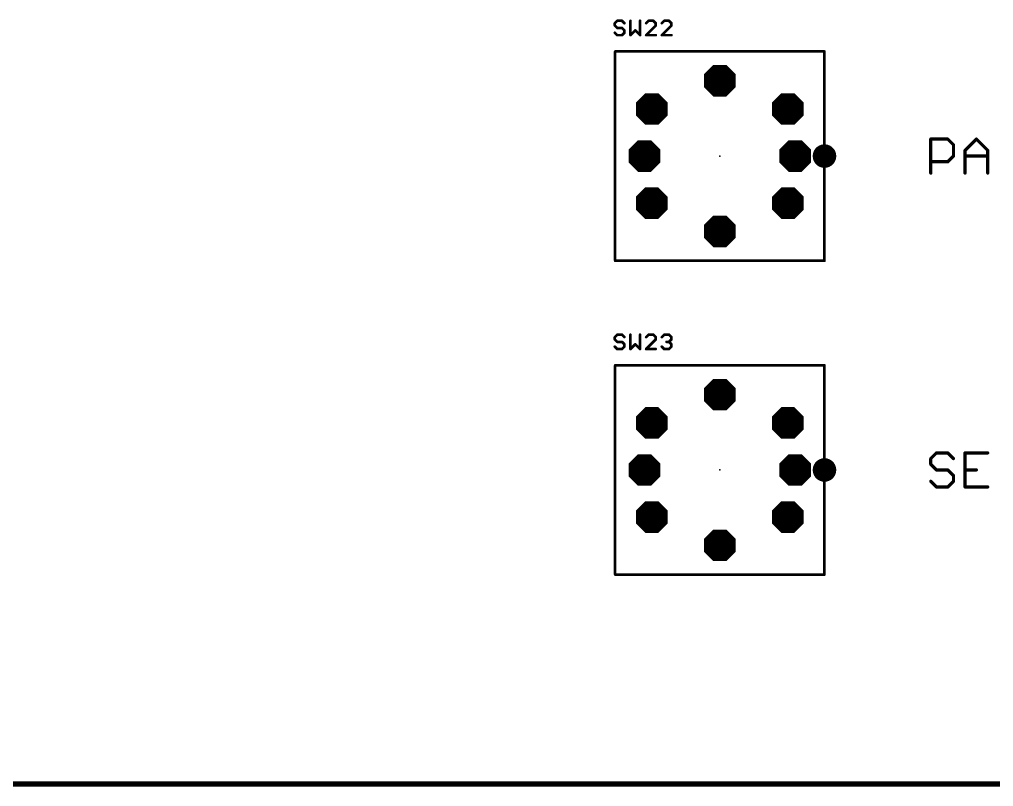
# Model space of a CAD drawing. Extents: x 0 to 426, y 0 to 160.
# Drawn here: x 251.54 to 298.07, y -0.13 to 36.53 of the extents above; entities that cross this region are included whole.
import ezdxf

# ---------------------------------------------------------------- set-up
doc = ezdxf.new("R2010")
doc.units = 0
doc.header["$MEASUREMENT"] = 0
doc.layers.get('0').update_dxf_attribs({"linetype": 'CONTINUOUS'})
for name, color, linetype in [('17', 82, 'CONTINUOUS'), ('20', 7, 'CONTINUOUS'), ('21', 253, 'CONTINUOUS'), ('23', 7, 'CONTINUOUS'), ('25', 253, 'CONTINUOUS')]:
    doc.layers.add(name, color=color, linetype=linetype)

# ---------------------------------------------------------------- blocks, each defined once
blk = doc.blocks.new('OCTAGONP')
at = {"const_width": 0.5}
blk.add_lwpolyline([(-0.25, -0.1036), (-0.25, 0.1036), (-0.1036, 0.25), (0.1036, 0.25), (0.25, 0.1036), (0.25, -0.1036), (0.1036, -0.25), (-0.1036, -0.25), (-0.25, -0.1036), (-0.25, 0.1036)], dxfattribs=at)

msp = doc.modelspace()

# ---------------------------------------------------------------- linework, layer by layer
at = {"layer": '20', "const_width": 0.254}
msp.add_lwpolyline([(5, 0), (335, 0)], dxfattribs=at)
at = {"layer": '21'}
for points, const_width in [([(280, 35.0318, 1), (280, 34.9682)], 0.0635), ([(280.0317, 35, 1), (279.9683, 35)], 0.0635), ([(290.0317, 35, 1), (289.9683, 35)], 0.0635), ([(290, 34.9682, 1), (290, 35.0318)], 0.0635), ([(295.1143, 30.8142, 1), (295.0381, 30.8142)], 0.0762), ([(295.0762, 30.8523, 1), (295.0762, 30.7761)], 0.0762), ([(295.9166, 30.8411, 1), (295.8628, 30.7872)], 0.0762), ([(295.8897, 30.7761, 1), (295.8897, 30.8523)], 0.0762), ([(297.2826, 30.8411, 1), (297.2287, 30.7872)], 0.0762), ([(297.2826, 30.7872, 1), (297.2287, 30.8411)], 0.0762), ([(289.5226, 30.2338, 1), (289.5764, 30.2)], 0.0635), ([(289.5795, 30.2065, 1), (289.5195, 30.2274)], 0.0635), ([(289.5728, 30.2858, 1), (289.5728, 30.2223)], 0.0635), ([(289.5866, 30.3342, 1), (289.6315, 30.2893)], 0.0635), ([(289.636, 30.2949, 1), (289.5822, 30.3286)], 0.0635), ([(289.6783, 30.4127, 1), (289.6783, 30.3493)], 0.0635), ([(289.6714, 30.4178, 1), (289.7051, 30.364)], 0.0635), ([(289.7107, 30.3685, 1), (289.6658, 30.4134)], 0.0635), ([(289.7726, 30.4805, 1), (289.7935, 30.4205)], 0.0635), ([(289.8, 30.4236, 1), (289.7662, 30.4774)], 0.0635), ([(289.8852, 30.519, 1), (289.8923, 30.4559)], 0.0635), ([(289.8992, 30.4575, 1), (289.8783, 30.5174)], 0.0635), ([(290.0036, 30.5316, 1), (289.9964, 30.4684)], 0.0635), ([(290.0036, 30.4684, 1), (289.9964, 30.5316)], 0.0635), ([(290.1217, 30.5174, 1), (290.1008, 30.4575)], 0.0635), ([(290.1077, 30.4559, 1), (290.1148, 30.519)], 0.0635), ([(290.2338, 30.4774, 1), (290.2, 30.4236)], 0.0635), ([(290.2065, 30.4205, 1), (290.2274, 30.4805)], 0.0635), ([(290.3342, 30.4134, 1), (290.2893, 30.3685)], 0.0635), ([(290.2949, 30.364, 1), (290.3286, 30.4178)], 0.0635), ([(290.3217, 30.3493, 1), (290.3217, 30.4127)], 0.0635), ([(290.4178, 30.3286, 1), (290.364, 30.2949)], 0.0635), ([(290.3685, 30.2893, 1), (290.4134, 30.3342)], 0.0635), ([(290.4805, 30.2274, 1), (290.4205, 30.2065)], 0.0635), ([(290.4236, 30.2, 1), (290.4774, 30.2338)], 0.0635), ([(290.4272, 30.2223, 1), (290.4272, 30.2858)], 0.0635), ([(296.199, 30.543, 1), (296.1228, 30.543)], 0.0762), ([(296.1339, 30.5161, 1), (296.1878, 30.57)], 0.0762), ([(296.6864, 30.2988, 1), (296.7403, 30.2449)], 0.0762), ([(296.7515, 30.2719, 1), (296.6753, 30.2719)], 0.0762), ([(297.8361, 30.2719, 1), (297.7599, 30.2719)], 0.0762), ([(297.7711, 30.2449, 1), (297.825, 30.2988)], 0.0762), ([(289.5316, 30.0036, 1), (289.4684, 29.9964)], 0.0635), ([(289.4684, 30.0036, 1), (289.5316, 29.9964)], 0.0635), ([(289.5, 30.0317, 1), (289.5, 29.9683)], 0.0635), ([(289.4826, 30.1217, 1), (289.5425, 30.1008)], 0.0635), ([(289.5425, 29.8992, 1), (289.4826, 29.8783)], 0.0635), ([(289.5441, 30.1077, 1), (289.481, 30.1148)], 0.0635), ([(289.481, 29.8852, 1), (289.5441, 29.8923)], 0.0635), ([(289.518, 30.1588, 1), (289.518, 30.0953)], 0.0635), ([(289.518, 29.9047, 1), (289.518, 29.8413)], 0.0635), ([(289.5764, 29.8, 1), (289.5226, 29.7662)], 0.0635), ([(289.5195, 29.7726, 1), (289.5795, 29.7935)], 0.0635), ([(289.5728, 29.7778, 1), (289.5728, 29.7143)], 0.0635), ([(290.4205, 29.7935, 1), (290.4805, 29.7726)], 0.0635), ([(290.4774, 29.7662, 1), (290.4236, 29.8)], 0.0635), ([(290.4272, 29.7143, 1), (290.4272, 29.7778)], 0.0635), ([(290.519, 30.1148, 1), (290.4559, 30.1077)], 0.0635), ([(290.4559, 29.8923, 1), (290.519, 29.8852)], 0.0635), ([(290.4575, 30.1008, 1), (290.5174, 30.1217)], 0.0635), ([(290.5174, 29.8783, 1), (290.4575, 29.8992)], 0.0635), ([(290.5316, 29.9964, 1), (290.4684, 30.0036)], 0.0635), ([(290.4684, 29.9964, 1), (290.5316, 30.0036)], 0.0635), ([(290.482, 30.0953, 1), (290.482, 30.1588)], 0.0635), ([(290.482, 29.8413, 1), (290.482, 29.9047)], 0.0635), ([(290.5, 29.9683, 1), (290.5, 30.0317)], 0.0635), ([(295.0762, 29.7676, 1), (295.0762, 29.6914)], 0.0762), ([(295.8628, 29.7565, 1), (295.9166, 29.7026)], 0.0762), ([(295.8897, 29.6914, 1), (295.8897, 29.7676)], 0.0762), ([(296.1228, 30.0007, 1), (296.199, 30.0007)], 0.0762), ([(296.1878, 29.9738, 1), (296.1339, 30.0276)], 0.0762), ([(296.7134, 30.0388, 1), (296.7134, 29.9626)], 0.0762), ([(297.798, 29.9626, 1), (297.798, 30.0388)], 0.0762), ([(289.6315, 29.7107, 1), (289.5866, 29.6658)], 0.0635), ([(289.5822, 29.6714, 1), (289.636, 29.7051)], 0.0635), ([(289.6783, 29.6507, 1), (289.6783, 29.5873)], 0.0635), ([(289.7051, 29.636, 1), (289.6714, 29.5822)], 0.0635), ([(289.6658, 29.5866, 1), (289.7107, 29.6315)], 0.0635), ([(289.7935, 29.5795, 1), (289.7726, 29.5195)], 0.0635), ([(289.7662, 29.5226, 1), (289.8, 29.5764)], 0.0635), ([(289.8923, 29.5441, 1), (289.8852, 29.481)], 0.0635), ([(289.8783, 29.4826, 1), (289.8992, 29.5425)], 0.0635), ([(289.9964, 29.5316, 1), (290.0036, 29.4684)], 0.0635), ([(289.9964, 29.4684, 1), (290.0036, 29.5316)], 0.0635), ([(290.1008, 29.5425, 1), (290.1217, 29.4826)], 0.0635), ([(290.1148, 29.481, 1), (290.1077, 29.5441)], 0.0635), ([(290.2, 29.5764, 1), (290.2338, 29.5226)], 0.0635), ([(290.2274, 29.5195, 1), (290.2065, 29.5795)], 0.0635), ([(290.2893, 29.6315, 1), (290.3342, 29.5866)], 0.0635), ([(290.3286, 29.5822, 1), (290.2949, 29.636)], 0.0635), ([(290.3217, 29.5873, 1), (290.3217, 29.6507)], 0.0635), ([(290.364, 29.7051, 1), (290.4178, 29.6714)], 0.0635), ([(290.4134, 29.6658, 1), (290.3685, 29.7107)], 0.0635), ([(295.0381, 29.1872, 1), (295.1143, 29.1872)], 0.0762), ([(296.6753, 29.1872, 1), (296.7515, 29.1872)], 0.0762), ([(297.7599, 29.1872, 1), (297.8361, 29.1872)], 0.0762), ([(280, 25.0317, 1), (280, 24.9683)], 0.0635), ([(279.9683, 25, 1), (280.0317, 25)], 0.0635), ([(289.9683, 25, 1), (290.0317, 25)], 0.0635), ([(290, 24.9683, 1), (290, 25.0317)], 0.0635), ([(280, 20.0317, 1), (280, 19.9683)], 0.0635), ([(280.0317, 20, 1), (279.9683, 20)], 0.0635), ([(290.0317, 20, 1), (289.9683, 20)], 0.0635), ([(290, 19.9683, 1), (290, 20.0317)], 0.0635), ([(295.3474, 15.8523, 1), (295.3474, 15.7761)], 0.0762), ([(295.3743, 15.7872, 1), (295.3204, 15.8411)], 0.0762), ([(295.9166, 15.8411, 1), (295.8628, 15.7872)], 0.0762), ([(295.8897, 15.7761, 1), (295.8897, 15.8523)], 0.0762), ([(296.7134, 15.8523, 1), (296.7134, 15.7761)], 0.0762), ([(296.7515, 15.8142, 1), (296.6753, 15.8142)], 0.0762), ([(297.798, 15.7761, 1), (297.798, 15.8523)], 0.0762), ([(289.5866, 15.3342, 1), (289.6315, 15.2893)], 0.0635), ([(289.636, 15.2949, 1), (289.5822, 15.3286)], 0.0635), ([(289.6783, 15.4128, 1), (289.6783, 15.3492)], 0.0635), ([(289.6714, 15.4178, 1), (289.7051, 15.364)], 0.0635), ([(289.7107, 15.3685, 1), (289.6658, 15.4134)], 0.0635), ([(289.7726, 15.4805, 1), (289.7935, 15.4205)], 0.0635), ([(289.8, 15.4236, 1), (289.7662, 15.4774)], 0.0635), ([(289.8852, 15.519, 1), (289.8923, 15.4559)], 0.0635), ([(289.8992, 15.4575, 1), (289.8783, 15.5174)], 0.0635), ([(290.0036, 15.5316, 1), (289.9964, 15.4684)], 0.0635), ([(290.0036, 15.4684, 1), (289.9964, 15.5316)], 0.0635), ([(290.1217, 15.5174, 1), (290.1008, 15.4575)], 0.0635), ([(290.1077, 15.4559, 1), (290.1148, 15.519)], 0.0635), ([(290.2338, 15.4774, 1), (290.2, 15.4236)], 0.0635), ([(290.2065, 15.4205, 1), (290.2274, 15.4805)], 0.0635), ([(290.3342, 15.4134, 1), (290.2893, 15.3685)], 0.0635), ([(290.2949, 15.364, 1), (290.3286, 15.4178)], 0.0635), ([(290.3217, 15.3492, 1), (290.3217, 15.4128)], 0.0635), ([(290.4178, 15.3286, 1), (290.364, 15.2949)], 0.0635), ([(290.3685, 15.2893, 1), (290.4134, 15.3342)], 0.0635), ([(295.1143, 15.543, 1), (295.0381, 15.543)], 0.0762), ([(295.0493, 15.57, 1), (295.1031, 15.5161)], 0.0762), ([(296.1339, 15.5161, 1), (296.1878, 15.57)], 0.0762), ([(289.5316, 15.0036, 1), (289.4684, 14.9964)], 0.0635), ([(289.4684, 15.0036, 1), (289.5316, 14.9964)], 0.0635), ([(289.5, 15.0318, 1), (289.5, 14.9682)], 0.0635), ([(289.4826, 15.1217, 1), (289.5425, 15.1008)], 0.0635), ([(289.5425, 14.8992, 1), (289.4826, 14.8783)], 0.0635), ([(289.5441, 15.1077, 1), (289.481, 15.1148)], 0.0635), ([(289.481, 14.8852, 1), (289.5441, 14.8923)], 0.0635), ([(289.518, 15.1588, 1), (289.518, 15.0953)], 0.0635), ([(289.518, 14.9048, 1), (289.518, 14.8413)], 0.0635), ([(289.5226, 15.2338, 1), (289.5764, 15.2)], 0.0635), ([(289.5795, 15.2065, 1), (289.5195, 15.2274)], 0.0635), ([(289.5728, 15.2858, 1), (289.5728, 15.2223)], 0.0635), ([(290.4805, 15.2274, 1), (290.4205, 15.2065)], 0.0635), ([(290.4236, 15.2, 1), (290.4774, 15.2338)], 0.0635), ([(290.4272, 15.2223, 1), (290.4272, 15.2858)], 0.0635), ([(290.519, 15.1148, 1), (290.4559, 15.1077)], 0.0635), ([(290.4559, 14.8923, 1), (290.519, 14.8852)], 0.0635), ([(290.4575, 15.1008, 1), (290.5174, 15.1217)], 0.0635), ([(290.5174, 14.8783, 1), (290.4575, 14.8992)], 0.0635), ([(290.5316, 14.9964, 1), (290.4684, 15.0036)], 0.0635), ([(290.4684, 14.9964, 1), (290.5316, 15.0036)], 0.0635), ([(290.482, 15.0953, 1), (290.482, 15.1588)], 0.0635), ([(290.482, 14.8413, 1), (290.482, 14.9048)], 0.0635), ([(290.5, 14.9682, 1), (290.5, 15.0318)], 0.0635), ([(295.1031, 15.2988, 1), (295.0493, 15.2449)], 0.0762), ([(295.0381, 15.2719, 1), (295.1143, 15.2719)], 0.0762), ([(295.3474, 15.0388, 1), (295.3474, 14.9626)], 0.0762), ([(295.3204, 14.9738, 1), (295.3743, 15.0276)], 0.0762), ([(295.9166, 15.0276, 1), (295.8628, 14.9738)], 0.0762), ([(295.8897, 14.9626, 1), (295.8897, 15.0388)], 0.0762), ([(296.7134, 15.0388, 1), (296.7134, 14.9626)], 0.0762), ([(297.2557, 14.9626, 1), (297.2557, 15.0388)], 0.0762), ([(289.5764, 14.8, 1), (289.5226, 14.7662)], 0.0635), ([(289.5195, 14.7726, 1), (289.5795, 14.7935)], 0.0635), ([(289.5728, 14.7778, 1), (289.5728, 14.7142)], 0.0635), ([(289.6315, 14.7107, 1), (289.5866, 14.6658)], 0.0635), ([(289.5822, 14.6714, 1), (289.636, 14.7051)], 0.0635), ([(289.6783, 14.6508, 1), (289.6783, 14.5873)], 0.0635), ([(289.7051, 14.636, 1), (289.6714, 14.5822)], 0.0635), ([(289.6658, 14.5866, 1), (289.7107, 14.6315)], 0.0635), ([(289.7935, 14.5795, 1), (289.7726, 14.5195)], 0.0635), ([(289.7662, 14.5226, 1), (289.8, 14.5764)], 0.0635), ([(289.8923, 14.5441, 1), (289.8852, 14.481)], 0.0635), ([(289.8783, 14.4826, 1), (289.8992, 14.5425)], 0.0635), ([(289.9964, 14.5316, 1), (290.0036, 14.4684)], 0.0635), ([(289.9964, 14.4684, 1), (290.0036, 14.5316)], 0.0635), ([(290.1008, 14.5425, 1), (290.1217, 14.4826)], 0.0635), ([(290.1148, 14.481, 1), (290.1077, 14.5441)], 0.0635), ([(290.2, 14.5764, 1), (290.2338, 14.5226)], 0.0635), ([(290.2274, 14.5195, 1), (290.2065, 14.5795)], 0.0635), ([(290.2893, 14.6315, 1), (290.3342, 14.5866)], 0.0635), ([(290.3286, 14.5822, 1), (290.2949, 14.636)], 0.0635), ([(290.3217, 14.5873, 1), (290.3217, 14.6508)], 0.0635), ([(290.364, 14.7051, 1), (290.4178, 14.6714)], 0.0635), ([(290.4134, 14.6658, 1), (290.3685, 14.7107)], 0.0635), ([(290.4205, 14.7935, 1), (290.4805, 14.7726)], 0.0635), ([(290.4774, 14.7662, 1), (290.4236, 14.8)], 0.0635), ([(290.4272, 14.7142, 1), (290.4272, 14.7778)], 0.0635), ([(295.1031, 14.4853, 1), (295.0493, 14.4314)], 0.0762), ([(296.199, 14.7295, 1), (296.1228, 14.7295)], 0.0762), ([(296.1228, 14.4584, 1), (296.199, 14.4584)], 0.0762), ([(296.1339, 14.7026, 1), (296.1878, 14.7565)], 0.0762), ([(296.1878, 14.4314, 1), (296.1339, 14.4853)], 0.0762), ([(295.3474, 14.2253, 1), (295.3474, 14.1491)], 0.0762), ([(295.3204, 14.1603, 1), (295.3743, 14.2141)], 0.0762), ([(295.8628, 14.2141, 1), (295.9166, 14.1603)], 0.0762), ([(295.8897, 14.1491, 1), (295.8897, 14.2253)], 0.0762), ([(296.7134, 14.2253, 1), (296.7134, 14.1491)], 0.0762), ([(296.6753, 14.1872, 1), (296.7515, 14.1872)], 0.0762), ([(297.798, 14.1491, 1), (297.798, 14.2253)], 0.0762), ([(280, 10.0318, 1), (280, 9.9682)], 0.0635), ([(279.9683, 10, 1), (280.0317, 10)], 0.0635), ([(289.9683, 10, 1), (290.0317, 10)], 0.0635), ([(290, 9.9682, 1), (290, 10.0318)], 0.0635)]:
    msp.add_lwpolyline(points, format="xyb", dxfattribs=dict(at, const_width=const_width))
for points, const_width in [([(280, 35), (290, 35)], 0.127), ([(280, 25), (280, 35)], 0.127), ([(290, 35), (290, 25)], 0.127), ([(295.0762, 29.1872), (295.0762, 30.8142)], 0.1524), ([(295.0762, 30.8142), (295.8897, 30.8142)], 0.1524), ([(295.8897, 30.8142), (296.1609, 30.543)], 0.1524), ([(296.7134, 30.2719), (297.2557, 30.8142)], 0.1524), ([(297.2557, 30.8142), (297.798, 30.2719)], 0.1524), ([(289.5125, 30.1113), (289.5495, 30.2169)], 0.127), ([(289.5495, 30.2169), (289.6091, 30.3117)], 0.127), ([(289.5728, 30.254), (290.4272, 30.254)], 0.127), ([(289.6091, 30.3117), (289.6883, 30.3909)], 0.127), ([(289.6783, 30.381), (290.3217, 30.381)], 0.127), ([(289.6883, 30.3909), (289.7831, 30.4505)], 0.127), ([(289.7831, 30.4505), (289.8887, 30.4875)], 0.127), ([(289.8887, 30.4875), (290, 30.5)], 0.127), ([(290, 30.5), (290.1113, 30.4875)], 0.127), ([(290.1113, 30.4875), (290.2169, 30.4505)], 0.127), ([(290.2169, 30.4505), (290.3117, 30.3909)], 0.127), ([(290.3117, 30.3909), (290.3909, 30.3117)], 0.127), ([(290.3909, 30.3117), (290.4505, 30.2169)], 0.127), ([(290.4505, 30.2169), (290.4875, 30.1113)], 0.127), ([(296.1609, 30.543), (296.1609, 30.0007)], 0.1524), ([(296.7134, 29.1872), (296.7134, 30.2719)], 0.1524), ([(297.798, 30.2719), (297.798, 29.1872)], 0.1524), ([(289.5, 30), (289.5125, 30.1113)], 0.127), ([(289.5125, 29.8887), (289.5, 30)], 0.127), ([(289.5, 30), (290.5, 30)], 0.127), ([(289.5495, 29.7831), (289.5125, 29.8887)], 0.127), ([(289.518, 30.127), (290.482, 30.127)], 0.127), ([(289.518, 29.873), (290.482, 29.873)], 0.127), ([(289.6091, 29.6883), (289.5495, 29.7831)], 0.127), ([(289.5728, 29.746), (290.4272, 29.746)], 0.127), ([(290.4505, 29.7831), (290.3909, 29.6883)], 0.127), ([(290.4875, 29.8887), (290.4505, 29.7831)], 0.127), ([(290.4875, 30.1113), (290.5, 30)], 0.127), ([(290.5, 30), (290.4875, 29.8887)], 0.127), ([(295.8897, 29.7295), (295.0762, 29.7295)], 0.1524), ([(296.1609, 30.0007), (295.8897, 29.7295)], 0.1524), ([(296.7134, 30.0007), (297.798, 30.0007)], 0.1524), ([(289.6883, 29.6091), (289.6091, 29.6883)], 0.127), ([(289.6783, 29.619), (290.3217, 29.619)], 0.127), ([(289.7831, 29.5495), (289.6883, 29.6091)], 0.127), ([(289.8887, 29.5125), (289.7831, 29.5495)], 0.127), ([(290, 29.5), (289.8887, 29.5125)], 0.127), ([(290.1113, 29.5125), (290, 29.5)], 0.127), ([(290.2169, 29.5495), (290.1113, 29.5125)], 0.127), ([(290.3117, 29.6091), (290.2169, 29.5495)], 0.127), ([(290.3909, 29.6883), (290.3117, 29.6091)], 0.127), ([(290, 25), (280, 25)], 0.127), ([(280, 20), (290, 20)], 0.127), ([(280, 10), (280, 20)], 0.127), ([(290, 20), (290, 10)], 0.127), ([(295.3474, 15.8142), (295.0762, 15.543)], 0.1524), ([(295.8897, 15.8142), (295.3474, 15.8142)], 0.1524), ([(296.1609, 15.543), (295.8897, 15.8142)], 0.1524), ([(297.798, 15.8142), (296.7134, 15.8142)], 0.1524), ([(296.7134, 15.8142), (296.7134, 14.1872)], 0.1524), ([(289.5495, 15.2169), (289.6091, 15.3117)], 0.127), ([(289.6091, 15.3117), (289.6883, 15.3909)], 0.127), ([(289.6783, 15.381), (290.3217, 15.381)], 0.127), ([(289.6883, 15.3909), (289.7831, 15.4505)], 0.127), ([(289.7831, 15.4505), (289.8887, 15.4875)], 0.127), ([(289.8887, 15.4875), (290, 15.5)], 0.127), ([(290, 15.5), (290.1113, 15.4875)], 0.127), ([(290.1113, 15.4875), (290.2169, 15.4505)], 0.127), ([(290.2169, 15.4505), (290.3117, 15.3909)], 0.127), ([(290.3117, 15.3909), (290.3909, 15.3117)], 0.127), ([(290.3909, 15.3117), (290.4505, 15.2169)], 0.127), ([(295.0762, 15.543), (295.0762, 15.2719)], 0.1524), ([(289.5, 15), (289.5125, 15.1113)], 0.127), ([(289.5125, 14.8887), (289.5, 15)], 0.127), ([(289.5, 15), (290.5, 15)], 0.127), ([(289.5125, 15.1113), (289.5495, 15.2169)], 0.127), ([(289.5495, 14.7831), (289.5125, 14.8887)], 0.127), ([(289.518, 15.127), (290.482, 15.127)], 0.127), ([(289.518, 14.873), (290.482, 14.873)], 0.127), ([(289.5728, 15.254), (290.4272, 15.254)], 0.127), ([(290.4505, 15.2169), (290.4875, 15.1113)], 0.127), ([(290.4875, 14.8887), (290.4505, 14.7831)], 0.127), ([(290.4875, 15.1113), (290.5, 15)], 0.127), ([(290.5, 15), (290.4875, 14.8887)], 0.127), ([(295.0762, 15.2719), (295.3474, 15.0007)], 0.1524), ([(295.3474, 15.0007), (295.8897, 15.0007)], 0.1524), ([(295.8897, 15.0007), (296.1609, 14.7295)], 0.1524), ([(296.7134, 15.0007), (297.2557, 15.0007)], 0.1524), ([(289.6091, 14.6883), (289.5495, 14.7831)], 0.127), ([(289.5728, 14.746), (290.4272, 14.746)], 0.127), ([(289.6883, 14.6091), (289.6091, 14.6883)], 0.127), ([(289.6783, 14.619), (290.3217, 14.619)], 0.127), ([(289.7831, 14.5495), (289.6883, 14.6091)], 0.127), ([(289.8887, 14.5125), (289.7831, 14.5495)], 0.127), ([(290, 14.5), (289.8887, 14.5125)], 0.127), ([(290.1113, 14.5125), (290, 14.5)], 0.127), ([(290.2169, 14.5495), (290.1113, 14.5125)], 0.127), ([(290.3117, 14.6091), (290.2169, 14.5495)], 0.127), ([(290.3909, 14.6883), (290.3117, 14.6091)], 0.127), ([(290.4505, 14.7831), (290.3909, 14.6883)], 0.127), ([(295.3474, 14.1872), (295.0762, 14.4584)], 0.1524), ([(296.1609, 14.4584), (295.8897, 14.1872)], 0.1524), ([(296.1609, 14.7295), (296.1609, 14.4584)], 0.1524), ([(295.8897, 14.1872), (295.3474, 14.1872)], 0.1524), ([(296.7134, 14.1872), (297.798, 14.1872)], 0.1524), ([(290, 10), (280, 10)], 0.127)]:
    msp.add_lwpolyline(points, dxfattribs=dict(at, const_width=const_width))
at = {"layer": '23'}
for p in [(285, 30), (285, 15)]:
    msp.add_point(p, dxfattribs=at)
at = {"layer": '25', "const_width": 0.127}
for points in [[(280.0979, 36.4649), (279.9835, 36.3505)], [(279.9835, 36.3505), (279.9835, 36.2361)], [(279.9835, 36.2361), (280.0979, 36.1217)], [(280.3267, 36.4649), (280.0979, 36.4649)], [(280.4411, 36.3505), (280.3267, 36.4649)], [(280.7319, 36.4649), (280.7319, 35.7785)], [(281.1895, 35.7785), (281.1895, 36.4649)], [(281.5947, 36.4649), (281.4803, 36.3505)], [(281.4803, 35.7785), (281.9379, 36.2361)], [(281.8235, 36.4649), (281.5947, 36.4649)], [(281.9379, 36.3505), (281.8235, 36.4649)], [(281.9379, 36.2361), (281.9379, 36.3505)], [(282.3431, 36.4649), (282.2287, 36.3505)], [(282.2287, 35.7785), (282.6863, 36.2361)], [(282.5719, 36.4649), (282.3431, 36.4649)], [(282.6863, 36.3505), (282.5719, 36.4649)], [(282.6863, 36.2361), (282.6863, 36.3505)], [(280.0979, 35.7785), (279.9835, 35.8929)], [(280.0979, 36.1217), (280.3267, 36.1217)], [(280.3267, 35.7785), (280.0979, 35.7785)], [(280.3267, 36.1217), (280.4411, 36.0073)], [(280.4411, 35.8929), (280.3267, 35.7785)], [(280.4411, 36.0073), (280.4411, 35.8929)], [(280.7319, 35.7785), (280.9607, 36.0073)], [(280.9607, 36.0073), (281.1895, 35.7785)], [(281.9379, 35.7785), (281.4803, 35.7785)], [(282.6863, 35.7785), (282.2287, 35.7785)], [(280.0979, 21.4649), (279.9835, 21.3505)], [(279.9835, 21.3505), (279.9835, 21.2361)], [(280.3267, 21.4649), (280.0979, 21.4649)], [(280.4411, 21.3505), (280.3267, 21.4649)], [(280.7319, 21.4649), (280.7319, 20.7785)], [(281.1895, 20.7785), (281.1895, 21.4649)], [(281.5947, 21.4649), (281.4803, 21.3505)], [(281.8235, 21.4649), (281.5947, 21.4649)], [(281.9379, 21.3505), (281.8235, 21.4649)], [(281.9379, 21.2361), (281.9379, 21.3505)], [(282.2287, 21.3505), (282.3431, 21.4649)], [(282.3431, 21.4649), (282.5719, 21.4649)], [(282.5719, 21.4649), (282.6863, 21.3505)], [(282.6863, 21.3505), (282.6863, 21.2361)], [(279.9835, 21.2361), (280.0979, 21.1217)], [(280.0979, 20.7785), (279.9835, 20.8929)], [(280.0979, 21.1217), (280.3267, 21.1217)], [(280.3267, 21.1217), (280.4411, 21.0073)], [(280.4411, 20.8929), (280.3267, 20.7785)], [(280.4411, 21.0073), (280.4411, 20.8929)], [(280.7319, 20.7785), (280.9607, 21.0073)], [(280.9607, 21.0073), (281.1895, 20.7785)], [(281.4803, 20.7785), (281.9379, 21.2361)], [(282.3431, 20.7785), (282.2287, 20.8929)], [(282.5719, 21.1217), (282.4575, 21.1217)], [(282.6863, 21.2361), (282.5719, 21.1217)], [(282.5719, 21.1217), (282.6863, 21.0073)], [(282.6863, 20.8929), (282.5719, 20.7785)], [(282.6863, 21.0073), (282.6863, 20.8929)], [(280.3267, 20.7785), (280.0979, 20.7785)], [(281.9379, 20.7785), (281.4803, 20.7785)], [(282.5719, 20.7785), (282.3431, 20.7785)]]:
    msp.add_lwpolyline(points, dxfattribs=at)
at = {"layer": '25', "const_width": 0.0635}
for points in [[(280.0152, 36.3505, 1), (279.9518, 36.3505)], [(279.961, 36.3729, 1), (280.006, 36.328)], [(280.006, 36.2585, 1), (279.961, 36.2136)], [(280.0979, 36.4966, 1), (280.0979, 36.4331)], [(280.1203, 36.4424, 1), (280.0754, 36.4873)], [(280.3491, 36.4873, 1), (280.3042, 36.4424)], [(280.3267, 36.4331, 1), (280.3267, 36.4966)], [(280.4186, 36.328, 1), (280.4635, 36.3729)], [(280.7637, 36.4649, 1), (280.7002, 36.4649)], [(281.2213, 36.4649, 1), (281.1578, 36.4649)], [(281.4579, 36.3729, 1), (281.5028, 36.328)], [(281.5947, 36.4966, 1), (281.5947, 36.4331)], [(281.6172, 36.4424, 1), (281.5723, 36.4873)], [(281.846, 36.4873, 1), (281.8011, 36.4424)], [(281.8235, 36.4331, 1), (281.8235, 36.4966)], [(281.9697, 36.3505, 1), (281.9062, 36.3505)], [(281.9155, 36.328, 1), (281.9604, 36.3729)], [(281.9604, 36.2136, 1), (281.9155, 36.2585)], [(282.2063, 36.3729, 1), (282.2512, 36.328)], [(282.3431, 36.4966, 1), (282.3431, 36.4331)], [(282.3656, 36.4424, 1), (282.3207, 36.4873)], [(282.5944, 36.4873, 1), (282.5495, 36.4424)], [(282.5719, 36.4331, 1), (282.5719, 36.4966)], [(282.7181, 36.3505, 1), (282.6546, 36.3505)], [(282.6639, 36.328, 1), (282.7088, 36.3729)], [(282.7088, 36.2136, 1), (282.6639, 36.2585)], [(279.9518, 36.2361, 1), (280.0152, 36.2361)], [(280.006, 35.9153, 1), (279.961, 35.8704)], [(280.0979, 36.1534, 1), (280.0979, 36.0899)], [(280.0979, 35.8103, 1), (280.0979, 35.7467)], [(280.0754, 36.0992, 1), (280.1203, 36.1441)], [(280.0754, 35.756, 1), (280.1203, 35.801)], [(280.3042, 35.801, 1), (280.3491, 35.756)], [(280.3491, 36.1441, 1), (280.3042, 36.0992)], [(280.3267, 36.0899, 1), (280.3267, 36.1534)], [(280.3267, 35.7467, 1), (280.3267, 35.8103)], [(280.4728, 36.0073, 1), (280.4093, 36.0073)], [(280.4093, 35.8929, 1), (280.4728, 35.8929)], [(280.4186, 35.9848, 1), (280.4635, 36.0297)], [(280.4635, 35.8704, 1), (280.4186, 35.9153)], [(280.7095, 35.801, 1), (280.7544, 35.756)], [(280.9832, 36.0297, 1), (280.9383, 35.9848)], [(280.9832, 35.9848, 1), (280.9383, 36.0297)], [(281.1671, 35.756, 1), (281.212, 35.801)], [(281.4803, 35.8103, 1), (281.4803, 35.7467)], [(281.4579, 35.801, 1), (281.5028, 35.756)], [(281.9062, 36.2361, 1), (281.9697, 36.2361)], [(281.9379, 35.7467, 1), (281.9379, 35.8103)], [(282.2287, 35.8103, 1), (282.2287, 35.7467)], [(282.2063, 35.801, 1), (282.2512, 35.756)], [(282.6546, 36.2361, 1), (282.7181, 36.2361)], [(282.6863, 35.7467, 1), (282.6863, 35.8103)], [(280.7002, 35.7785, 1), (280.7637, 35.7785)], [(281.1578, 35.7785, 1), (281.2213, 35.7785)], [(280.0152, 21.3505, 1), (279.9518, 21.3505)], [(279.961, 21.3729, 1), (280.006, 21.328)], [(280.0979, 21.4966, 1), (280.0979, 21.4331)], [(280.1203, 21.4424, 1), (280.0754, 21.4873)], [(280.3491, 21.4873, 1), (280.3042, 21.4424)], [(280.3267, 21.4331, 1), (280.3267, 21.4966)], [(280.4186, 21.328, 1), (280.4635, 21.3729)], [(280.7637, 21.4649, 1), (280.7002, 21.4649)], [(281.2213, 21.4649, 1), (281.1578, 21.4649)], [(281.4579, 21.3729, 1), (281.5028, 21.328)], [(281.5947, 21.4966, 1), (281.5947, 21.4331)], [(281.6172, 21.4424, 1), (281.5723, 21.4873)], [(281.846, 21.4873, 1), (281.8011, 21.4424)], [(281.8235, 21.4331, 1), (281.8235, 21.4966)], [(281.9697, 21.3505, 1), (281.9062, 21.3505)], [(281.9155, 21.328, 1), (281.9604, 21.3729)], [(282.2063, 21.3729, 1), (282.2512, 21.328)], [(282.3431, 21.4966, 1), (282.3431, 21.4331)], [(282.3656, 21.4424, 1), (282.3207, 21.4873)], [(282.5944, 21.4873, 1), (282.5495, 21.4424)], [(282.5719, 21.4331, 1), (282.5719, 21.4966)], [(282.7181, 21.3505, 1), (282.6546, 21.3505)], [(282.6639, 21.328, 1), (282.7088, 21.3729)], [(280.006, 21.2585, 1), (279.961, 21.2136)], [(279.9518, 21.2361, 1), (280.0152, 21.2361)], [(280.006, 20.9153, 1), (279.961, 20.8704)], [(280.0979, 21.1534, 1), (280.0979, 21.0899)], [(280.0754, 21.0992, 1), (280.1203, 21.1441)], [(280.3491, 21.1441, 1), (280.3042, 21.0992)], [(280.3267, 21.0899, 1), (280.3267, 21.1534)], [(280.4728, 21.0073, 1), (280.4093, 21.0073)], [(280.4186, 20.9848, 1), (280.4635, 21.0297)], [(280.4635, 20.8704, 1), (280.4186, 20.9153)], [(280.9832, 21.0297, 1), (280.9383, 20.9848)], [(280.9832, 20.9848, 1), (280.9383, 21.0297)], [(281.9062, 21.2361, 1), (281.9697, 21.2361)], [(281.9604, 21.2136, 1), (281.9155, 21.2585)], [(282.2512, 20.9153, 1), (282.2063, 20.8704)], [(282.4575, 21.1534, 1), (282.4575, 21.0899)], [(282.5944, 21.1441, 1), (282.5495, 21.0992)], [(282.5495, 21.1441, 1), (282.5944, 21.0992)], [(282.5719, 21.0899, 1), (282.5719, 21.1534)], [(282.6546, 21.2361, 1), (282.7181, 21.2361)], [(282.7181, 21.0073, 1), (282.6546, 21.0073)], [(282.7088, 21.2136, 1), (282.6639, 21.2585)], [(282.6639, 20.9848, 1), (282.7088, 21.0297)], [(282.7088, 20.8704, 1), (282.6639, 20.9153)], [(280.0979, 20.8102, 1), (280.0979, 20.7468)], [(280.0754, 20.756, 1), (280.1203, 20.801)], [(280.3042, 20.801, 1), (280.3491, 20.756)], [(280.3267, 20.7468, 1), (280.3267, 20.8102)], [(280.4093, 20.8929, 1), (280.4728, 20.8929)], [(280.7095, 20.801, 1), (280.7544, 20.756)], [(280.7002, 20.7785, 1), (280.7637, 20.7785)], [(281.1578, 20.7785, 1), (281.2213, 20.7785)], [(281.1671, 20.756, 1), (281.212, 20.801)], [(281.4803, 20.8102, 1), (281.4803, 20.7468)], [(281.4579, 20.801, 1), (281.5028, 20.756)], [(281.9379, 20.7468, 1), (281.9379, 20.8102)], [(282.3431, 20.8102, 1), (282.3431, 20.7468)], [(282.3207, 20.756, 1), (282.3656, 20.801)], [(282.5495, 20.801, 1), (282.5944, 20.756)], [(282.5719, 20.7468, 1), (282.5719, 20.8102)], [(282.6546, 20.8929, 1), (282.7181, 20.8929)]]:
    msp.add_lwpolyline(points, format="xyb", dxfattribs=at)

# ---------------------------------------------------------------- block references
at = {"layer": '17', "xscale": 1.508, "yscale": 1.508}
for p in [(285, 33.6), (285, 33.6), (281.75, 32.25), (281.75, 32.25), (288.25, 32.25), (288.25, 32.25), (281.4, 30), (281.4, 30), (288.6, 30), (288.6, 30), (281.75, 27.75), (281.75, 27.75), (288.25, 27.75), (288.25, 27.75), (285, 26.4), (285, 26.4), (285, 18.6), (285, 18.6), (281.75, 17.25), (281.75, 17.25), (288.25, 17.25), (288.25, 17.25), (281.4, 15), (281.4, 15), (288.6, 15), (288.6, 15), (281.75, 12.75), (281.75, 12.75), (288.25, 12.75), (288.25, 12.75), (285, 11.4), (285, 11.4)]:
    msp.add_blockref('OCTAGONP', p, dxfattribs=at)

doc.saveas('drawing.dxf')
